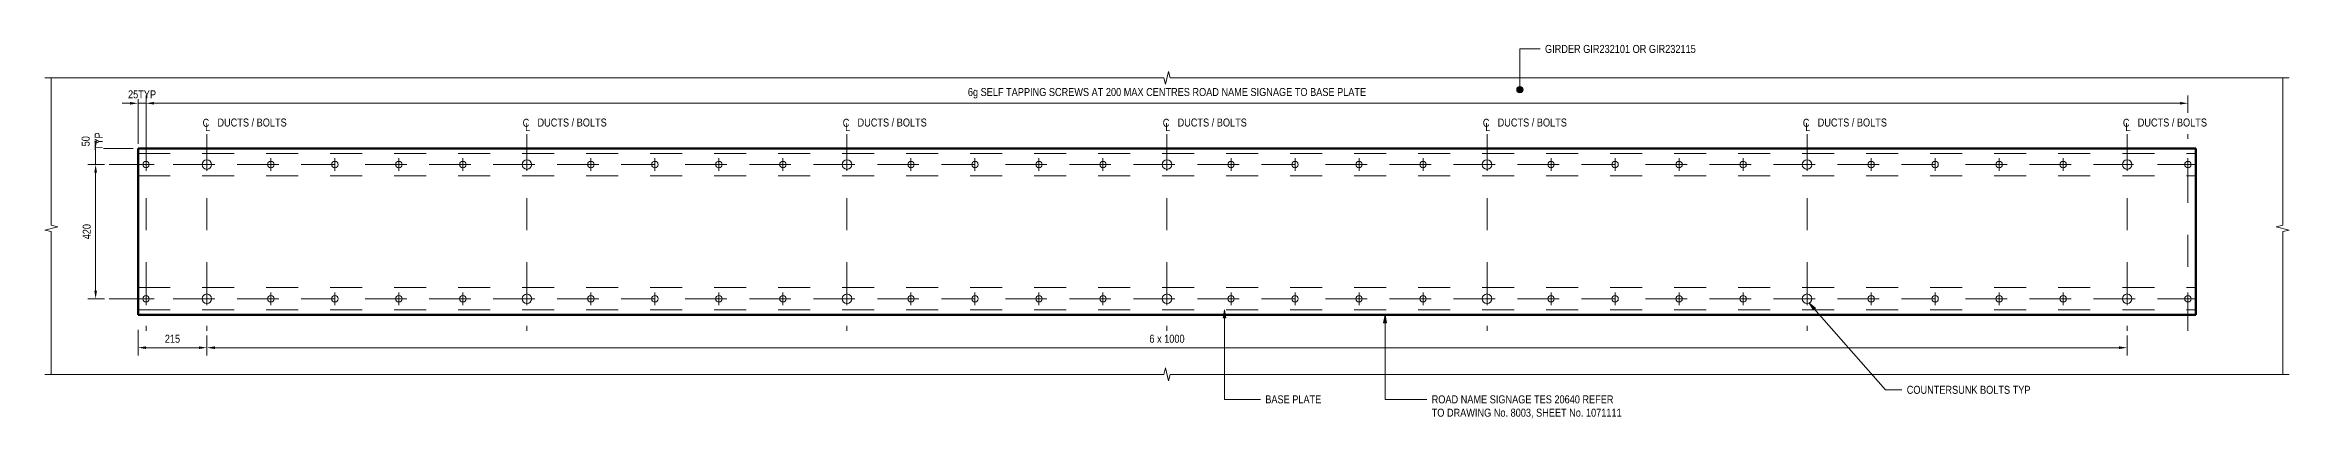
# Model space of a CAD drawing. Header units: metres. Extents: x 0.2 to 44, y 2.7 to 32.2.
# Drawn here: x 20.15 to 27.16, y 29.33 to 30.5 of the extents above; entities that cross this region are included whole.
import ezdxf

# ---------------------------------------------------------------- set-up
doc = ezdxf.new("R2010")
doc.units = ezdxf.units.M
doc.linetypes.add('JacobsCenter', pattern=[0.015, 0.009, -0.0015, 0.003, -0.0015])
doc.linetypes.add('JacobsDash', pattern=[0.0045, 0.003, -0.0015])
doc.layers.get('Defpoints').update_dxf_attribs({"color": 41})
for name, color, linetype, lineweight in [('A-ANNO-DIMS', 7, 'Continuous', 9), ('A-ANNO-NOTE', 7, 'Continuous', 9), ('A-DETL', 7, 'Continuous', 13), ('A-DETL-GENF', 7, 'Continuous', 9), ('G-ANNO-TEXT', 7, 'Continuous', 9)]:
    doc.layers.add(name, color=color, linetype=linetype, lineweight=lineweight)
doc.styles.add('Arial Narrow_8', font='ARIALN.TTF', dxfattribs={"height": 0.025})
doc.styles.add('Arial Narrow_9', font='ARIALN.TTF', dxfattribs={"height": 0.0025})
doc.dimstyles.new('Dimension_Standard_O__mm__3', dxfattribs={"dimscale": 0.3048, "dimtxt": 0.025586, "dimasz": 0.082021, "dimexe": 0.07874, "dimexo": 0.049213, "dimgap": 0.049213, "dimtad": 1, "dimdec": 0, "dimlfac": 1000, "dimzin": 0, "dimdsep": 46, "dimtxsty": 'Arial Narrow_8', "dimsah": 1, "dimcen": 0.09, "dimaunit": 1, "dimadec": 4, "dimazin": 0, "dimtfac": 1, "dimtdec": 4, "dimtix": 1, "dimtmove": 0, "dimatfit": 3, "dimfxl": 1, "dimtvp": 1, "dimtfill": 1, "dimtolj": 1, "dimtzin": 0, "dimlwd": 18, "dimlwe": 18, "dimarcsym": 2})
doc.dimstyles.new('Dimension_Standard_O__mm__4', dxfattribs={"dimscale": 0.3048, "dimtxt": 0.025586, "dimasz": 0.082021, "dimexe": 0.07874, "dimexo": 0.049213, "dimgap": 0.049213, "dimtad": 1, "dimdec": 0, "dimlfac": 1000, "dimzin": 0, "dimdsep": 46, "dimtxsty": 'Arial Narrow_8', "dimsah": 1, "dimcen": 0.09, "dimaunit": 1, "dimadec": 4, "dimazin": 0, "dimtfac": 1, "dimtdec": 4, "dimtix": 1, "dimtmove": 2, "dimatfit": 3, "dimfxl": 1, "dimtvp": 1, "dimtfill": 1, "dimtolj": 1, "dimtzin": 0, "dimlwd": 18, "dimlwe": 18, "dimarcsym": 2})

# ---------------------------------------------------------------- blocks, each defined once
blk = doc.blocks.new('CS_DET_BreakLine_ViewScale - Std Break-8910880-DRG-2873271 - DETAIL A')
at = {"layer": 'A-DETL-GENF'}
for p, q in [((0.4464, 0), (-0.015, 0)), ((0.4514, 0.02), (0.4464, 0)), ((0.4614, -0.02), (0.4514, 0.02)), ((0.4664, 0), (0.4614, -0.02)), ((0.9128, 0), (0.4664, 0))]:
    blk.add_line(p, q, dxfattribs=at)
blk = doc.blocks.new('CS_DET_BreakLine_ViewScale - Std Break-8910881-DRG-2873271 - DETAIL A')
at = {"layer": 'A-DETL-GENF'}
for p, q in [((-0.015, 0), (0.4464, 0)), ((0.4464, 0), (0.4514, -0.02)), ((0.4514, -0.02), (0.4614, 0.02)), ((0.4614, 0.02), (0.4664, 0)), ((0.4664, 0), (0.9128, 0))]:
    blk.add_line(p, q, dxfattribs=at)
blk = doc.blocks.new('CS_DET_BreakLine_ViewScale - Std Break-8867605-DRG-2873271 - DETAIL A')
at = {"layer": 'A-DETL-GENF'}
for p, q in [((-0.02, 0), (3.4761, 0)), ((3.4761, 0), (3.4811, -0.02)), ((3.4811, -0.02), (3.4911, 0.02)), ((3.4911, 0.02), (3.4961, 0)), ((3.4961, 0), (6.9922, 0))]:
    blk.add_line(p, q, dxfattribs=at)
blk = doc.blocks.new('CS_DET_BreakLine_ViewScale - Std Break-8867606-DRG-2873271 - DETAIL A')
at = {"layer": 'A-DETL-GENF'}
for p, q in [((3.4761, 0), (-0.02, 0)), ((3.4811, 0.02), (3.4761, 0)), ((3.4911, -0.02), (3.4811, 0.02)), ((3.4961, 0), (3.4911, -0.02)), ((6.9922, 0), (3.4961, 0))]:
    blk.add_line(p, q, dxfattribs=at)
blk = doc.blocks.new('DIMBLOCK10-DRG-2873271 - DETAIL A')
at = {"layer": 'A-ANNO-DIMS', "color": 0, "lineweight": 18, "transparency": 16777216}
for p, q in [((20.4413, 29.6111), (20.4413, 29.5308)), ((20.6563, 29.5928), (20.6563, 29.5308)), ((20.4663, 29.5548), (20.6313, 29.5548))]:
    blk.add_line(p, q, dxfattribs=at)
at = {"layer": 'A-ANNO-DIMS', "color": 0, "transparency": 16777216}
for points in [[(20.4663, 29.559), (20.4663, 29.5506), (20.4413, 29.5548)], [(20.6313, 29.559), (20.6313, 29.5506), (20.6563, 29.5548)]]:
    blk.add_solid(points, dxfattribs=at)
at = {"layer": 'Defpoints', "color": 0, "transparency": 16777216}
for p in [(20.4413, 29.6261), (20.6563, 29.6078), (20.6563, 29.5548)]:
    blk.add_point(p, dxfattribs=at)
at = {"layer": 'A-ANNO-DIMS', "color": 0, "lineweight": 18, "transparency": 16777216, "insert": (20.5488, 29.5826), "char_height": 0.025, "width": 0.05702, "attachment_point": 5, "style": 'Arial Narrow_8', "bg_fill": 3, "box_fill_scale": 1.1, "bg_fill_color": 256, "bg_fill_true_color": 13158600, "bg_fill_transparency": 0}
blk.add_mtext('\\A1;215', dxfattribs=at)
blk = doc.blocks.new('DIMBLOCK11-DRG-2873271 - DETAIL A')
at = {"layer": 'A-ANNO-DIMS', "color": 0, "lineweight": 18, "transparency": 16777216}
for p, q in [((20.6563, 29.5928), (20.6563, 29.5308)), ((26.6563, 29.5928), (26.6563, 29.5308)), ((20.6813, 29.5548), (26.6313, 29.5548))]:
    blk.add_line(p, q, dxfattribs=at)
at = {"layer": 'A-ANNO-DIMS', "color": 0, "transparency": 16777216}
for points in [[(20.6813, 29.559), (20.6813, 29.5506), (20.6563, 29.5548)], [(26.6313, 29.559), (26.6313, 29.5506), (26.6563, 29.5548)]]:
    blk.add_solid(points, dxfattribs=at)
at = {"layer": 'Defpoints', "color": 0, "transparency": 16777216}
for p in [(20.6563, 29.6078), (26.6563, 29.6078), (26.6563, 29.5548)]:
    blk.add_point(p, dxfattribs=at)
at = {"layer": 'A-ANNO-DIMS', "color": 0, "lineweight": 18, "transparency": 16777216, "insert": (23.6563, 29.5826), "char_height": 0.025, "width": 0.131584, "attachment_point": 5, "style": 'Arial Narrow_8', "bg_fill": 3, "box_fill_scale": 1.1, "bg_fill_color": 256, "bg_fill_true_color": 13158600, "bg_fill_transparency": 0}
blk.add_mtext('\\A1;6 x 1000', dxfattribs=at)
blk = doc.blocks.new('CS_Annot_Centreline Symbol1 - CS_Annot_Centreline Symbol-5070896-DRG-2873271 - DETAIL A')
at = {"layer": 'A-ANNO-NOTE', "char_height": 0.0025, "attachment_point": 1, "style": 'Arial Narrow_9'}
for s, insert, width in [('C  ', (-0.00119, 0.00463), 0.0044093), ('L', (-0.00041, 0.00329), 0.0019241)]:
    blk.add_mtext(s, dxfattribs=dict(at, insert=insert, width=width))
blk = doc.blocks.new('DIMBLOCK12-DRG-2873271 - DETAIL A')
at = {"layer": 'A-ANNO-DIMS', "color": 0, "lineweight": 18, "transparency": 16777216}
for p, q in [((20.3363, 30.1278), (20.2848, 30.1278)), ((20.3088, 29.7328), (20.3088, 30.1028)), ((20.3363, 29.7078), (20.2848, 29.7078))]:
    blk.add_line(p, q, dxfattribs=at)
at = {"layer": 'A-ANNO-DIMS', "color": 0, "transparency": 16777216}
for points in [[(20.3047, 30.1028), (20.313, 30.1028), (20.3088, 30.1278)], [(20.3047, 29.7328), (20.313, 29.7328), (20.3088, 29.7078)]]:
    blk.add_solid(points, dxfattribs=at)
at = {"layer": 'Defpoints', "color": 0, "transparency": 16777216}
for p in [(20.3088, 30.1278), (20.3513, 30.1278), (20.3513, 29.7078)]:
    blk.add_point(p, dxfattribs=at)
at = {"layer": 'A-ANNO-DIMS', "color": 0, "lineweight": 18, "transparency": 16777216, "insert": (20.2811, 29.9178), "char_height": 0.025, "width": 0.05702, "attachment_point": 5, "rotation": 90, "style": 'Arial Narrow_8', "bg_fill": 3, "box_fill_scale": 1.1, "bg_fill_color": 256, "bg_fill_true_color": 13158600, "bg_fill_transparency": 0}
blk.add_mtext('\\A1;420', dxfattribs=at)
blk = doc.blocks.new('DIMBLOCK13-DRG-2873271 - DETAIL A')
at = {"layer": 'A-ANNO-DIMS', "color": 0, "lineweight": 18, "transparency": 16777216}
for p, q in [((20.3088, 30.2028), (20.3088, 30.2278)), ((20.4263, 30.1778), (20.2848, 30.1778)), ((20.3363, 30.1278), (20.2848, 30.1278)), ((20.3088, 30.1028), (20.3088, 30.0778))]:
    blk.add_line(p, q, dxfattribs=at)
at = {"layer": 'A-ANNO-DIMS', "color": 0, "transparency": 16777216}
blk.add_solid([(20.3047, 30.1028), (20.313, 30.1028), (20.3088, 30.1278)], dxfattribs=at)
at = {"layer": 'Defpoints', "color": 0, "transparency": 16777216}
for p in [(20.4413, 30.1778), (20.3513, 30.1278)]:
    blk.add_point(p, dxfattribs=at)
at = {"layer": 'A-ANNO-DIMS', "color": 0, "lineweight": 18, "transparency": 16777216, "insert": (20.2979, 30.2007), "char_height": 0.025, "width": 0.066767, "attachment_point": 5, "rotation": 90, "line_spacing_factor": 0.974696, "style": 'Arial Narrow_8', "bg_fill": 3, "box_fill_scale": 1.1, "bg_fill_color": 256, "bg_fill_true_color": 13158600, "bg_fill_transparency": 0}
blk.add_mtext('\\A1;50\\PTYP', dxfattribs=at)
at = {"layer": 'A-ANNO-DIMS', "color": 0, "lineweight": 18, "transparency": 16777216}
blk.add_line((20.3088, 30.1278), (20.3088, 30.1778), dxfattribs=at)
at = {"layer": 'A-ANNO-DIMS', "color": 0, "transparency": 16777216}
blk.add_solid([(20.3047, 30.2028), (20.313, 30.2028), (20.3088, 30.1778)], dxfattribs=at)
at = {"layer": 'Defpoints', "color": 0, "transparency": 16777216}
blk.add_point((20.3088, 30.1778), dxfattribs=at)
blk = doc.blocks.new('DIMBLOCK14-DRG-2873271 - DETAIL A')
at = {"layer": 'A-ANNO-DIMS', "color": 0, "lineweight": 18, "transparency": 16777216}
for p, q in [((20.4163, 30.3195), (20.3913, 30.3195)), ((20.4413, 30.1928), (20.4413, 30.3435)), ((20.4413, 30.3195), (20.4663, 30.3195)), ((20.4663, 30.1965), (20.4663, 30.3435)), ((20.4913, 30.3195), (20.5163, 30.3195))]:
    blk.add_line(p, q, dxfattribs=at)
at = {"layer": 'A-ANNO-DIMS', "color": 0, "transparency": 16777216}
for points in [[(20.4163, 30.3237), (20.4163, 30.3154), (20.4413, 30.3195)], [(20.4913, 30.3237), (20.4913, 30.3154), (20.4663, 30.3195)]]:
    blk.add_solid(points, dxfattribs=at)
at = {"layer": 'Defpoints', "color": 0, "transparency": 16777216}
for p in [(20.4413, 30.1778), (20.4663, 30.1815)]:
    blk.add_point(p, dxfattribs=at)
at = {"layer": 'A-ANNO-DIMS', "color": 0, "lineweight": 18, "transparency": 16777216, "insert": (20.4538, 30.3473), "char_height": 0.025, "width": 0.114527, "attachment_point": 5, "style": 'Arial Narrow_8', "bg_fill": 3, "box_fill_scale": 1.1, "bg_fill_color": 256, "bg_fill_true_color": 13158600, "bg_fill_transparency": 0}
blk.add_mtext('\\A1;25TYP', dxfattribs=at)
at = {"layer": 'Defpoints', "color": 0, "transparency": 16777216}
blk.add_point((20.4663, 30.3195), dxfattribs=at)
blk = doc.blocks.new('DIMBLOCK15-DRG-2873271 - DETAIL A')
at = {"layer": 'A-ANNO-DIMS', "color": 0, "lineweight": 18, "transparency": 16777216}
for p, q in [((20.4663, 30.1965), (20.4663, 30.3435)), ((20.4913, 30.3195), (26.8213, 30.3195)), ((26.8463, 30.2896), (26.8463, 30.3435))]:
    blk.add_line(p, q, dxfattribs=at)
at = {"layer": 'A-ANNO-DIMS', "color": 0, "transparency": 16777216}
for points in [[(20.4913, 30.3237), (20.4913, 30.3154), (20.4663, 30.3195)], [(26.8213, 30.3237), (26.8213, 30.3154), (26.8463, 30.3195)]]:
    blk.add_solid(points, dxfattribs=at)
at = {"layer": 'Defpoints', "color": 0, "transparency": 16777216}
for p in [(26.8463, 30.3195), (26.8463, 30.2746), (20.4663, 30.1815)]:
    blk.add_point(p, dxfattribs=at)
at = {"layer": 'A-ANNO-DIMS', "color": 0, "lineweight": 18, "transparency": 16777216, "insert": (23.6563, 30.3509), "char_height": 0.025, "width": 1.496159, "attachment_point": 5, "style": 'Arial Narrow_8', "bg_fill": 3, "box_fill_scale": 1.1, "bg_fill_color": 256, "bg_fill_true_color": 13158600, "bg_fill_transparency": 0}
blk.add_mtext('\\A1;6g SELF TAPPING SCREWS AT 200 MAX CENTRES ROAD NAME SIGNAGE TO BASE PLATE', dxfattribs=at)

msp = doc.modelspace()

# ---------------------------------------------------------------- hatches: boundary and pattern name
at = {"layer": 'G-ANNO-TEXT'}
h = msp.add_hatch(color=256, dxfattribs=at)
edge = h.paths.add_edge_path()
edge.add_arc((24.7589, 30.3619), 0.01, 0, 360)
for points in [[(23.8361, 29.6733), (23.8317, 29.6483), (23.8405, 29.6483)], [(25.6633, 29.6945), (25.6765, 29.6728), (25.6831, 29.6786)], [(24.3376, 29.6571), (24.3332, 29.6321), (24.342, 29.6321)]]:
    msp.add_hatch(color=256, dxfattribs=at).paths.add_polyline_path(points)

# ---------------------------------------------------------------- linework, layer by layer
at = {"layer": 'A-DETL', "linetype": 'JacobsCenter'}
for p, q in [((20.4663, 30.2228), (20.4663, 29.6078)), ((20.6563, 30.2228), (20.6563, 29.6078)), ((21.6563, 30.2228), (21.6563, 29.6078)), ((22.6563, 30.2228), (22.6563, 29.6078)), ((23.6563, 30.2228), (23.6563, 29.6078)), ((24.6563, 30.2228), (24.6563, 29.6078)), ((25.6563, 30.2228), (25.6563, 29.6078)), ((26.6563, 30.2228), (26.6563, 29.6078)), ((26.8463, 29.6078), (26.8463, 30.2228)), ((20.3513, 30.1278), (26.9413, 30.1278)), ((20.3513, 29.7078), (26.9413, 29.7078))]:
    msp.add_line(p, q, dxfattribs=at)
at = {"layer": 'A-DETL', "lineweight": 50}
for p, q in [((20.4413, 30.1778), (26.8713, 30.1778)), ((20.4413, 30.1778), (20.4413, 29.6578)), ((26.8713, 29.6578), (26.8713, 30.1778)), ((20.4413, 29.6578), (26.8713, 29.6578))]:
    msp.add_line(p, q, dxfattribs=at)
at = {"layer": 'A-DETL', "linetype": 'JacobsDash'}
for p, q in [((20.4413, 30.1628), (26.8713, 30.1628)), ((20.4413, 30.0928), (26.8713, 30.0928)), ((20.4413, 29.7428), (26.8713, 29.7428)), ((20.4413, 29.6728), (26.8713, 29.6728))]:
    msp.add_line(p, q, dxfattribs=at)
at = {"layer": 'A-DETL', "lineweight": 9}
for p, q in [((20.4463, 30.1278), (20.4913, 30.1278)), ((20.4663, 30.1478), (20.4663, 30.1078)), ((20.6363, 30.1278), (20.6813, 30.1278)), ((20.6563, 30.1478), (20.6563, 30.1078)), ((20.8363, 30.1278), (20.8813, 30.1278)), ((20.8563, 30.1478), (20.8563, 30.1078)), ((21.0363, 30.1278), (21.0563, 30.1278)), ((21.0563, 30.1478), (21.0563, 30.1078)), ((21.2363, 30.1278), (21.2813, 30.1278)), ((21.2563, 30.1478), (21.2563, 30.1078)), ((21.4363, 30.1278), (21.4813, 30.1278)), ((21.4563, 30.1478), (21.4563, 30.1078)), ((21.6363, 30.1278), (21.6813, 30.1278)), ((21.6563, 30.1478), (21.6563, 30.1078)), ((21.8363, 30.1278), (21.8813, 30.1278)), ((21.8563, 30.1478), (21.8563, 30.1078)), ((22.0363, 30.1278), (22.0563, 30.1278)), ((22.0563, 30.1478), (22.0563, 30.1078)), ((22.2363, 30.1278), (22.2813, 30.1278)), ((22.2563, 30.1478), (22.2563, 30.1078)), ((22.4363, 30.1278), (22.4813, 30.1278)), ((22.4563, 30.1478), (22.4563, 30.1078)), ((22.6363, 30.1278), (22.6813, 30.1278)), ((22.6563, 30.1478), (22.6563, 30.1078)), ((22.8363, 30.1278), (22.8813, 30.1278)), ((22.8563, 30.1478), (22.8563, 30.1078)), ((23.0363, 30.1278), (23.0563, 30.1278)), ((23.0563, 30.1478), (23.0563, 30.1078)), ((23.2363, 30.1278), (23.2813, 30.1278)), ((23.2563, 30.1478), (23.2563, 30.1078)), ((23.4363, 30.1278), (23.4813, 30.1278)), ((23.4563, 30.1478), (23.4563, 30.1078)), ((23.6363, 30.1278), (23.6813, 30.1278)), ((23.6563, 30.1478), (23.6563, 30.1078)), ((23.8363, 30.1278), (23.8813, 30.1278)), ((23.8563, 30.1478), (23.8563, 30.1078)), ((24.0363, 30.1278), (24.0563, 30.1278)), ((24.0563, 30.1478), (24.0563, 30.1078)), ((24.2363, 30.1278), (24.2813, 30.1278)), ((24.2563, 30.1478), (24.2563, 30.1078)), ((24.4363, 30.1278), (24.4813, 30.1278)), ((24.4563, 30.1478), (24.4563, 30.1078)), ((24.6363, 30.1278), (24.6813, 30.1278)), ((24.6563, 30.1478), (24.6563, 30.1078)), ((24.8363, 30.1278), (24.8813, 30.1278)), ((24.8563, 30.1478), (24.8563, 30.1078)), ((25.0363, 30.1278), (25.0563, 30.1278)), ((25.0563, 30.1478), (25.0563, 30.1078)), ((25.2363, 30.1278), (25.2813, 30.1278)), ((25.2563, 30.1478), (25.2563, 30.1078)), ((25.4363, 30.1278), (25.4813, 30.1278)), ((25.4563, 30.1478), (25.4563, 30.1078)), ((25.6363, 30.1278), (25.6813, 30.1278)), ((25.6563, 30.1478), (25.6563, 30.1078)), ((25.8363, 30.1278), (25.8813, 30.1278)), ((25.8563, 30.1478), (25.8563, 30.1078)), ((26.0363, 30.1278), (26.0563, 30.1278)), ((26.0563, 30.1478), (26.0563, 30.1078)), ((26.2363, 30.1278), (26.2813, 30.1278)), ((26.2563, 30.1478), (26.2563, 30.1078)), ((26.4363, 30.1278), (26.4813, 30.1278)), ((26.4563, 30.1478), (26.4563, 30.1078)), ((26.6763, 30.1278), (26.6313, 30.1278)), ((26.6563, 30.1478), (26.6563, 30.1078)), ((26.8663, 30.1278), (26.8213, 30.1278)), ((26.8463, 30.1478), (26.8463, 30.1078)), ((20.4463, 29.7078), (20.4913, 29.7078)), ((20.4663, 29.7278), (20.4663, 29.6878)), ((20.6363, 29.7078), (20.6813, 29.7078)), ((20.6563, 29.7278), (20.6563, 29.6878)), ((20.8363, 29.7078), (20.8813, 29.7078)), ((20.8563, 29.7278), (20.8563, 29.6878)), ((21.0363, 29.7078), (21.0563, 29.7078)), ((21.0563, 29.7278), (21.0563, 29.6878)), ((21.2363, 29.7078), (21.2813, 29.7078)), ((21.2563, 29.7278), (21.2563, 29.6878)), ((21.4363, 29.7078), (21.4813, 29.7078)), ((21.4563, 29.7278), (21.4563, 29.6878)), ((21.6363, 29.7078), (21.6813, 29.7078)), ((21.6563, 29.7278), (21.6563, 29.6878)), ((21.8363, 29.7078), (21.8813, 29.7078)), ((21.8563, 29.7278), (21.8563, 29.6878)), ((22.0363, 29.7078), (22.0563, 29.7078)), ((22.0563, 29.7278), (22.0563, 29.6878)), ((22.2363, 29.7078), (22.2813, 29.7078)), ((22.2563, 29.7278), (22.2563, 29.6878)), ((22.4363, 29.7078), (22.4813, 29.7078)), ((22.4563, 29.7278), (22.4563, 29.6878)), ((22.6363, 29.7078), (22.6813, 29.7078)), ((22.6563, 29.7278), (22.6563, 29.6878)), ((22.8363, 29.7078), (22.8813, 29.7078)), ((22.8563, 29.7278), (22.8563, 29.6878)), ((23.0363, 29.7078), (23.0563, 29.7078)), ((23.0563, 29.7278), (23.0563, 29.6878)), ((23.2363, 29.7078), (23.2813, 29.7078)), ((23.2563, 29.7278), (23.2563, 29.6878)), ((23.4363, 29.7078), (23.4813, 29.7078)), ((23.4563, 29.7278), (23.4563, 29.6878)), ((23.6363, 29.7078), (23.6813, 29.7078)), ((23.6563, 29.7278), (23.6563, 29.6878)), ((23.8363, 29.7078), (23.8813, 29.7078)), ((23.8563, 29.7278), (23.8563, 29.6878)), ((24.0363, 29.7078), (24.0563, 29.7078)), ((24.0563, 29.7278), (24.0563, 29.6878)), ((24.2363, 29.7078), (24.2813, 29.7078)), ((24.2563, 29.7278), (24.2563, 29.6878)), ((24.4363, 29.7078), (24.4813, 29.7078)), ((24.4563, 29.7278), (24.4563, 29.6878)), ((24.6363, 29.7078), (24.6813, 29.7078)), ((24.6563, 29.7278), (24.6563, 29.6878)), ((24.8363, 29.7078), (24.8813, 29.7078)), ((24.8563, 29.7278), (24.8563, 29.6878)), ((25.0363, 29.7078), (25.0563, 29.7078)), ((25.0563, 29.7278), (25.0563, 29.6878)), ((25.2363, 29.7078), (25.2813, 29.7078)), ((25.2563, 29.7278), (25.2563, 29.6878)), ((25.4363, 29.7078), (25.4813, 29.7078)), ((25.4563, 29.7278), (25.4563, 29.6878)), ((25.6363, 29.7078), (25.6813, 29.7078)), ((25.6563, 29.7278), (25.6563, 29.6878)), ((25.8363, 29.7078), (25.8813, 29.7078)), ((25.8563, 29.7278), (25.8563, 29.6878)), ((26.0363, 29.7078), (26.0563, 29.7078)), ((26.0563, 29.7278), (26.0563, 29.6878)), ((26.2363, 29.7078), (26.2813, 29.7078)), ((26.2563, 29.7278), (26.2563, 29.6878)), ((26.4363, 29.7078), (26.4813, 29.7078)), ((26.4563, 29.7278), (26.4563, 29.6878)), ((26.6363, 29.7078), (26.6813, 29.7078)), ((26.6563, 29.7278), (26.6563, 29.6878)), ((26.8663, 29.7078), (26.8213, 29.7078)), ((26.8463, 29.7278), (26.8463, 29.6878))]:
    msp.add_line(p, q, dxfattribs=at)
for centre, radius in [((20.4663, 30.1278), 0.01), ((20.6563, 30.1278), 0.015), ((20.8563, 30.1278), 0.01), ((21.0563, 30.1278), 0.01), ((21.2563, 30.1278), 0.01), ((21.4563, 30.1278), 0.01), ((21.6563, 30.1278), 0.015), ((21.8563, 30.1278), 0.01), ((22.0563, 30.1278), 0.01), ((22.2563, 30.1278), 0.01), ((22.4563, 30.1278), 0.01), ((22.6563, 30.1278), 0.015), ((22.8563, 30.1278), 0.01), ((23.0563, 30.1278), 0.01), ((23.2563, 30.1278), 0.01), ((23.4563, 30.1278), 0.01), ((23.6563, 30.1278), 0.015), ((23.8563, 30.1278), 0.01), ((24.0563, 30.1278), 0.01), ((24.2563, 30.1278), 0.01), ((24.4563, 30.1278), 0.01), ((24.6563, 30.1278), 0.015), ((24.8563, 30.1278), 0.01), ((25.0563, 30.1278), 0.01), ((25.2563, 30.1278), 0.01), ((25.4563, 30.1278), 0.01), ((25.6563, 30.1278), 0.015), ((25.8563, 30.1278), 0.01), ((26.0563, 30.1278), 0.01), ((26.2563, 30.1278), 0.01), ((26.4563, 30.1278), 0.01), ((26.6563, 30.1278), 0.015), ((26.8463, 30.1278), 0.01), ((20.4663, 29.7078), 0.01), ((20.6563, 29.7078), 0.015), ((20.8563, 29.7078), 0.01), ((21.0563, 29.7078), 0.01), ((21.2563, 29.7078), 0.01), ((21.4563, 29.7078), 0.01), ((21.6563, 29.7078), 0.015), ((21.8563, 29.7078), 0.01), ((22.0563, 29.7078), 0.01), ((22.2563, 29.7078), 0.01), ((22.4563, 29.7078), 0.01), ((22.6563, 29.7078), 0.015), ((22.8563, 29.7078), 0.01), ((23.0563, 29.7078), 0.01), ((23.2563, 29.7078), 0.01), ((23.4563, 29.7078), 0.01), ((23.6563, 29.7078), 0.015), ((23.8563, 29.7078), 0.01), ((24.0563, 29.7078), 0.01), ((24.2563, 29.7078), 0.01), ((24.4563, 29.7078), 0.01), ((24.6563, 29.7078), 0.015), ((24.8563, 29.7078), 0.01), ((25.0563, 29.7078), 0.01), ((25.2563, 29.7078), 0.01), ((25.4563, 29.7078), 0.01), ((25.6563, 29.7078), 0.015), ((25.8563, 29.7078), 0.01), ((26.0563, 29.7078), 0.01), ((26.2563, 29.7078), 0.01), ((26.4563, 29.7078), 0.01), ((26.6563, 29.7078), 0.015), ((26.8463, 29.7078), 0.01)]:
    msp.add_circle(centre, radius, dxfattribs=at)
at = {"layer": 'G-ANNO-TEXT'}
for p, q in [((24.7589, 30.4895), (24.8224, 30.4895)), ((24.7589, 30.3619), (24.7589, 30.4895)), ((23.8361, 29.6733), (23.8317, 29.6483)), ((23.8405, 29.6483), (23.8361, 29.6733)), ((25.6633, 29.6945), (25.6765, 29.6728)), ((25.6831, 29.6786), (25.6633, 29.6945)), ((25.6765, 29.6728), (25.6831, 29.6786)), ((23.8317, 29.6483), (23.8405, 29.6483)), ((23.8361, 29.3931), (23.9483, 29.3931)), ((24.3376, 29.3931), (24.4683, 29.3931)), ((25.9016, 29.423), (25.9527, 29.423))]:
    msp.add_line(p, q, dxfattribs=at)
msp.add_circle((24.7589, 30.3619), 0.01, dxfattribs=at)

# ---------------------------------------------------------------- block references
at = {"layer": 'A-ANNO-NOTE', "xscale": 10, "yscale": 10, "zscale": 10}
for p in [(20.655, 30.2246), (21.655, 30.2246), (22.655, 30.2246), (23.655, 30.2246), (24.655, 30.2246), (25.655, 30.2246), (26.655, 30.2246)]:
    msp.add_blockref('CS_Annot_Centreline Symbol1 - CS_Annot_Centreline Symbol-5070896-DRG-2873271 - DETAIL A', p, dxfattribs=at)
at = {"layer": 'A-DETL-GENF'}
for name, p in [('CS_DET_BreakLine_ViewScale - Std Break-8867605-DRG-2873271 - DETAIL A', (20.1702, 30.3992)), ('CS_DET_BreakLine_ViewScale - Std Break-8867606-DRG-2873271 - DETAIL A', (20.1702, 29.4714))]:
    msp.add_blockref(name, p, dxfattribs=at)
for name, p, rotation in [('CS_DET_BreakLine_ViewScale - Std Break-8910880-DRG-2873271 - DETAIL A', (20.1702, 30.3842), 270), ('CS_DET_BreakLine_ViewScale - Std Break-8910881-DRG-2873271 - DETAIL A', (27.1424, 30.3842), 269.9999999999999)]:
    msp.add_blockref(name, p, dxfattribs=dict(at, rotation=rotation))

# ---------------------------------------------------------------- next in the draw order: texts
at = {"layer": 'A-ANNO-NOTE', "char_height": 0.025, "attachment_point": 1, "style": 'Arial Narrow_8', "bg_fill": 3, "box_fill_scale": 1, "bg_fill_color": 256, "bg_fill_true_color": 13158600, "bg_fill_transparency": 0}
for insert in [(20.6894, 30.2718), (21.6894, 30.2718), (22.6894, 30.2718), (23.6894, 30.2718), (24.6894, 30.2718), (25.6894, 30.2718), (26.6894, 30.2718)]:
    msp.add_mtext('DUCTS / BOLTS', dxfattribs=dict(at, insert=insert))
at = {"layer": 'G-ANNO-TEXT', "char_height": 0.025, "attachment_point": 1, "style": 'Arial Narrow_8', "bg_fill": 3, "box_fill_scale": 1, "bg_fill_color": 256, "bg_fill_transparency": 0}
for s, insert in [('GIRDER GIR232101 OR GIR232115', (24.8374, 30.502)), ('BASE PLATE', (23.9633, 29.4056)), ('ROAD NAME SIGNAGE TES 20640 REFER ', (24.4833, 29.4056)), ('COUNTERSUNK BOLTS TYP', (25.9677, 29.4355))]:
    msp.add_mtext(s, dxfattribs=dict(at, insert=insert))

# ---------------------------------------------------------------- next in the draw order: dimensions: what is measured, and where the dimension line sits
at = {"layer": 'A-ANNO-DIMS', "lineweight": 18}
dim = msp.add_linear_dim(base=(20.3088, 30.1278), p1=(20.3513, 29.7078), p2=(20.3513, 30.1278), angle=90, dimstyle='Dimension_Standard_O__mm__3', override={"dimpost": '<>', "dimfxl": 0.42}, dxfattribs=at)
dim.commit()
dim.dimension.update_dxf_attribs({"geometry": 'DIMBLOCK12-DRG-2873271 - DETAIL A', "text_midpoint": (20.2811, 29.9178)})
dim = msp.add_linear_dim(base=(20.6563, 29.5548), p1=(20.4413, 29.6261), p2=(20.6563, 29.6078), dimstyle='Dimension_Standard_O__mm__3', override={"dimpost": '<>', "dimfxl": 0.215783}, dxfattribs=at)
dim.commit()
dim.dimension.update_dxf_attribs({"geometry": 'DIMBLOCK10-DRG-2873271 - DETAIL A', "text_midpoint": (20.5488, 29.5826)})

# ---------------------------------------------------------------- next in the draw order: texts
at = {"layer": 'G-ANNO-TEXT', "insert": (24.4833, 29.3639), "char_height": 0.025, "attachment_point": 1, "style": 'Arial Narrow_8', "bg_fill": 3, "box_fill_scale": 1, "bg_fill_color": 256, "bg_fill_transparency": 0}
msp.add_mtext('TO DRAWING No. 8003, SHEET No. 1071111', dxfattribs=at)

# ---------------------------------------------------------------- next in the draw order: dimensions: what is measured, and where the dimension line sits
at = {"layer": 'A-ANNO-DIMS', "lineweight": 18}
dim = msp.add_linear_dim(base=(20.3088, 30.1778), p1=(20.3513, 30.1278), p2=(20.4413, 30.1778), angle=90, text='<>\\XTYP', dimstyle='Dimension_Standard_O__mm__4', override={"dimpost": '<>', "dimfxl": 0.102956}, dxfattribs=at)
dim.commit()
dim.dimension.update_dxf_attribs({"geometry": 'DIMBLOCK13-DRG-2873271 - DETAIL A', "text_midpoint": (20.2979, 30.2007), "dimtype": 160, "text_rotation": 90})
dim = msp.add_linear_dim(base=(26.6563, 29.5548), p1=(20.6563, 29.6078), p2=(26.6563, 29.6078), text='6 x 1000', dimstyle='Dimension_Standard_O__mm__3', override={"dimpost": '<>', "dimfxl": 6}, dxfattribs=at)
dim.commit()
dim.dimension.update_dxf_attribs({"geometry": 'DIMBLOCK11-DRG-2873271 - DETAIL A', "text_midpoint": (23.6563, 29.5826)})

# ---------------------------------------------------------------- next in the draw order: linework, layer by layer
at = {"layer": 'G-ANNO-TEXT'}
for p, q in [((23.8361, 29.6733), (23.8361, 29.3931)), ((25.6633, 29.6945), (25.9016, 29.423)), ((24.3376, 29.6571), (24.3332, 29.6321)), ((24.3332, 29.6321), (24.342, 29.6321)), ((24.342, 29.6321), (24.3376, 29.6571)), ((24.3376, 29.6571), (24.3376, 29.3931))]:
    msp.add_line(p, q, dxfattribs=at)

# ---------------------------------------------------------------- next in the draw order: dimensions: what is measured, and where the dimension line sits
at = {"layer": 'A-ANNO-DIMS', "lineweight": 18}
dim = msp.add_linear_dim(base=(20.4663, 30.3195), p1=(20.4413, 30.1778), p2=(20.4663, 30.1815), dimstyle='Dimension_Standard_O__mm__3', override={"dimpost": '<>TYP', "dimfxl": 0.02528}, dxfattribs=at)
dim.commit()
dim.dimension.update_dxf_attribs({"geometry": 'DIMBLOCK14-DRG-2873271 - DETAIL A', "text_midpoint": (20.4538, 30.3473)})

# ---------------------------------------------------------------- next in the draw order: dimensions: what is measured, and where the dimension line sits
dim = msp.add_linear_dim(base=(26.8463, 30.3195), p1=(20.4663, 30.1815), p2=(26.8463, 30.2746), text='6g SELF TAPPING SCREWS AT 200 MAX CENTRES ROAD NAME SIGNAGE TO BASE PLATE', dimstyle='Dimension_Standard_O__mm__3', override={"dimpost": '<>', "dimfxl": 6.380679}, dxfattribs=at)
dim.commit()
dim.dimension.update_dxf_attribs({"geometry": 'DIMBLOCK15-DRG-2873271 - DETAIL A', "text_midpoint": (23.6563, 30.3509)})

doc.saveas('drawing.dxf')
